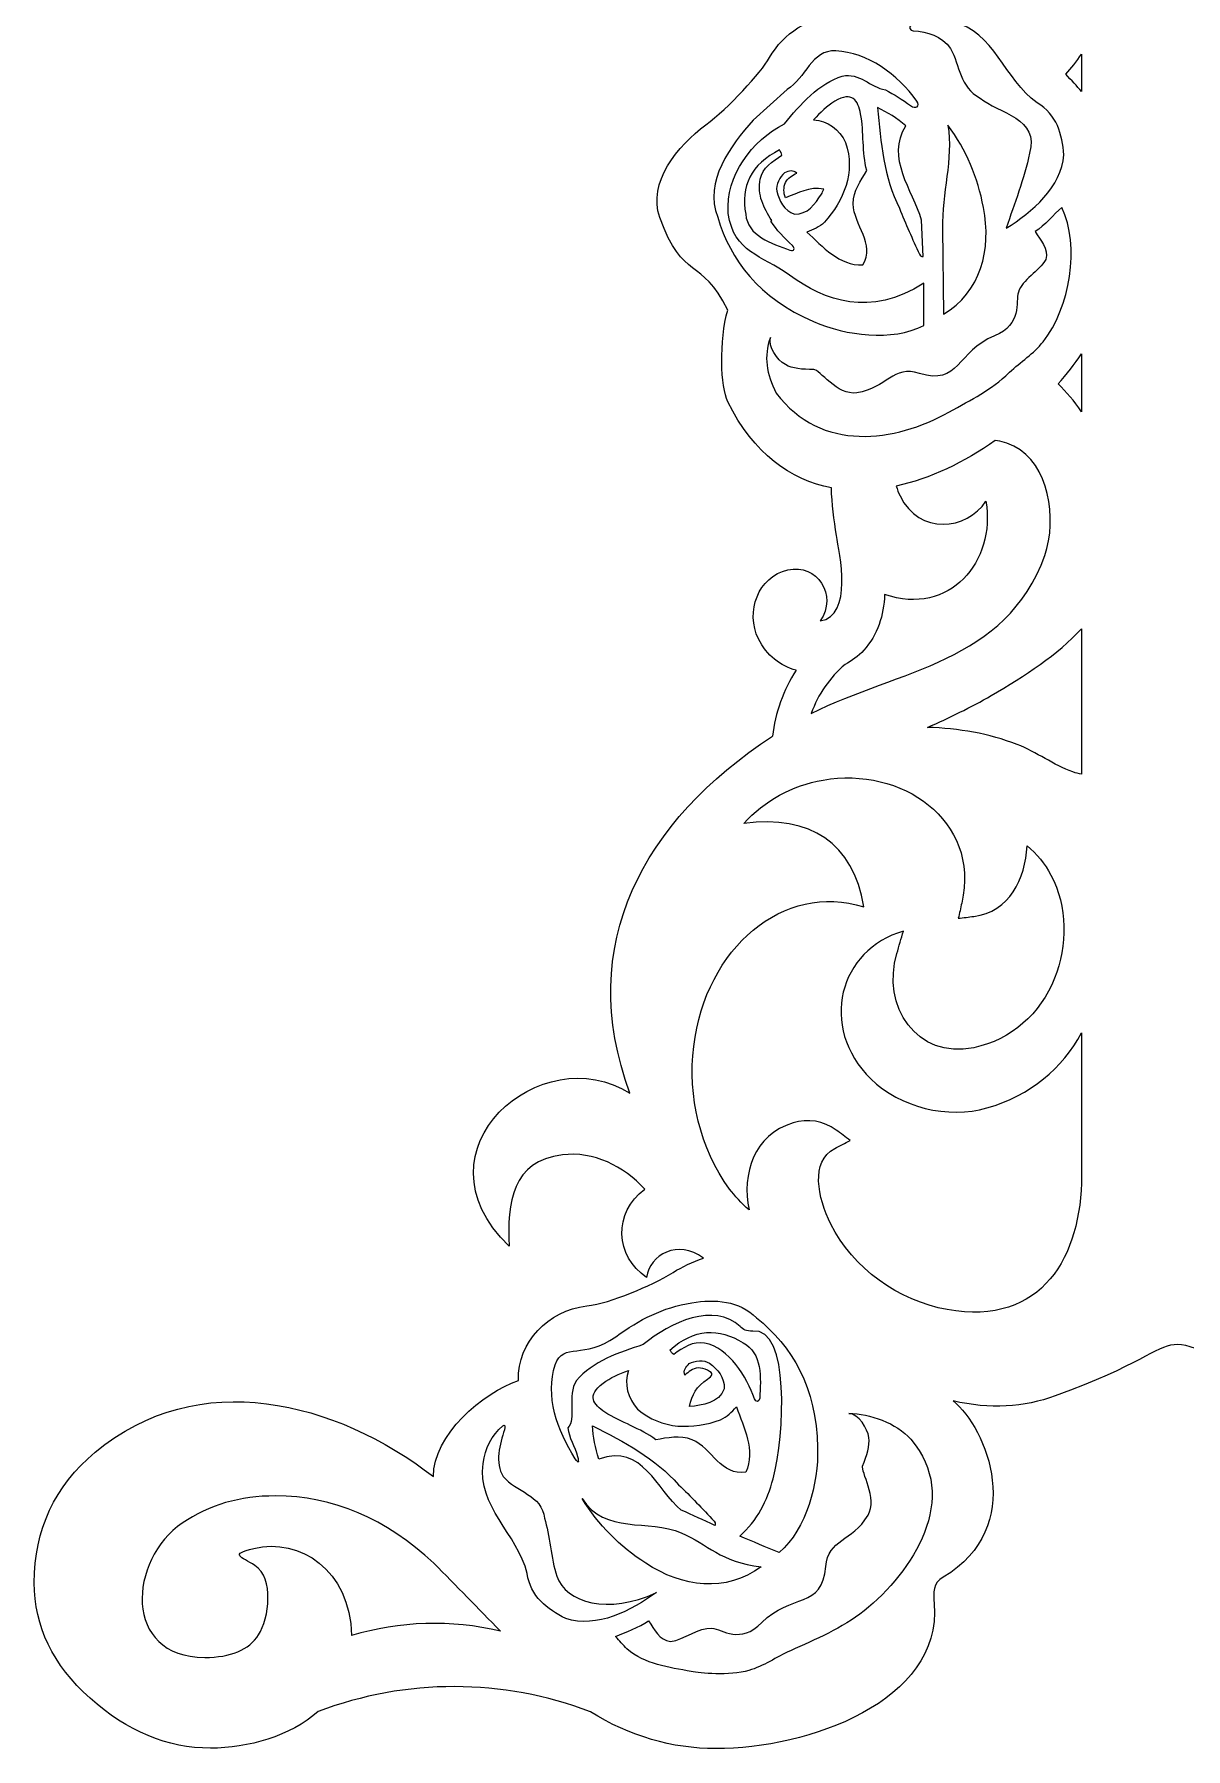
# Model space of a CAD drawing. Header units: millimetres. Extents: x 32 to 2906, y -191 to 651.
# Drawn here: x 2355.5 to 2630.6, y -109.4 to 300.3 of the extents above; entities that cross this region are included whole.
import ezdxf

# ---------------------------------------------------------------- set-up
doc = ezdxf.new("R2010")
doc.units = ezdxf.units.MM
doc.header["$MEASUREMENT"] = 0

msp = doc.modelspace()

# ---------------------------------------------------------------- linework, layer by layer
for centre, radius, start, end in [((2568.76, 128.31), 37.14, 147.2893, 173.3678), ((2566.85, 128.96), 27.27, 130.3429, 160.5447), ((2451.06, -148.32), 68.91, 76.7447, 106.6697), ((2455.75, -185.71), 91.2, 69.0389, 110.8139)]:
    msp.add_arc(centre, radius, start, end)
at = {"lineweight": 9}
for points, knots in [([(2537.51, 148.38), (2533.81, 149.37), (2530.49, 151.81), (2528.51, 155.87), (2528.51, 155.87), (2525.36, 162.33), (2528.42, 170.74), (2535.55, 172.36), (2535.55, 172.36), (2542.47, 173.95), (2547.52, 166.28), (2543.25, 160.15), (2543.25, 160.15), (2551.23, 161.33), (2547.83, 176.32), (2547.16, 180.56), (2547.16, 180.56), (2546.58, 184.23), (2546, 188.15), (2545.97, 191.96), (2545.97, 191.96), (2536.19, 193.79), (2527.37, 200.06), (2521.17, 212.54), (2521.17, 212.54), (2519.49, 215.93), (2519.06, 227.18), (2521.2, 234.43), (2521.2, 234.43), (2514.87, 247.31), (2510.48, 241.11), (2504.94, 256.58), (2504.94, 256.58), (2501.97, 264.84), (2509.22, 273.72), (2515.94, 278.69), (2515.94, 278.69), (2521.3, 282.65), (2529.1, 291.11), (2531.16, 294.76), (2531.16, 294.76), (2534.55, 300.75), (2540.58, 304.47), (2546.96, 304.54), (2546.96, 304.54), (2546.54, 306.43), (2546.24, 308.43), (2546.08, 310.54), (2546.08, 310.54), (2545.67, 315.31), (2546.41, 320.43), (2547.16, 325.15), (2547.16, 325.15), (2547.83, 329.38), (2551.23, 344.38), (2543.25, 345.56), (2543.25, 345.56), (2547.52, 339.42), (2542.47, 331.76), (2535.55, 333.34), (2535.55, 333.34), (2528.42, 334.97), (2525.36, 343.37), (2528.51, 349.84), (2528.51, 349.84), (2530.54, 353.99), (2533.95, 356.44), (2537.75, 357.39)], [0.69945344, 0.69945344, 0.69945344, 0.69945344, 0.70165746, 0.70165746, 0.70165746, 0.70165746, 0.70718232, 0.70718232, 0.70718232, 0.70718232, 0.71270718, 0.71270718, 0.71270718, 0.71270718, 0.71823204, 0.71823204, 0.71823204, 0.71823204, 0.72375691, 0.72375691, 0.72375691, 0.72375691, 0.72928177, 0.72928177, 0.72928177, 0.72928177, 0.73480663, 0.73480663, 0.73480663, 0.73480663, 0.74033149, 0.74033149, 0.74033149, 0.74033149, 0.74585635, 0.74585635, 0.74585635, 0.74585635, 0.75138122, 0.75138122, 0.75138122, 0.75138122, 0.75690608, 0.75690608, 0.75690608, 0.75690608, 0.76243094, 0.76243094, 0.76243094, 0.76243094, 0.7679558, 0.7679558, 0.7679558, 0.7679558, 0.77348066, 0.77348066, 0.77348066, 0.77348066, 0.77900552, 0.77900552, 0.77900552, 0.77900552, 0.78453039, 0.78453039, 0.78453039, 0.78453039, 0.78678195, 0.78678195, 0.78678195, 0.78678195]), ([(2565.01, 302.45), (2567.95, 303.97), (2571.54, 304.35), (2575, 303.35), (2575, 303.35), (2584.84, 300.93), (2587.27, 289.61), (2595.1, 283.94), (2595.1, 283.94), (2599.81, 281.17), (2601.15, 276.36), (2601.46, 271.52), (2601.46, 271.52), (2601, 263.85), (2593.87, 257.84), (2587.74, 253.99), (2587.74, 253.99), (2589.65, 259.92), (2592.01, 265.76), (2593.29, 271.97), (2593.29, 271.97), (2595.89, 280.12), (2585.79, 281.56), (2581.47, 285.08), (2581.47, 285.08), (2576.58, 287.67), (2576.66, 292.89), (2574.43, 296.93), (2574.43, 296.93), (2572.27, 300), (2568.89, 300.98), (2565.49, 301.19), (2565.49, 301.19), (2564.68, 301.24), (2564.34, 302.1), (2565.01, 302.45)], [0, 0, 0, 0, 0.1, 0.1, 0.1, 0.1, 0.2, 0.2, 0.2, 0.2, 0.3, 0.3, 0.3, 0.3, 0.4, 0.4, 0.4, 0.4, 0.5, 0.5, 0.5, 0.5, 0.6, 0.6, 0.6, 0.6, 0.7, 0.7, 0.7, 0.7, 0.8, 0.8, 0.8, 0.8, 1, 1, 1, 1]), ([(2518.78, 256.63), (2515.35, 265.17), (2521.92, 273.78), (2527.22, 279.8), (2527.22, 279.8), (2527.22, 279.8), (2535.37, 287.16), (2535.37, 287.16), (2535.37, 287.16), (2539.81, 289.81), (2541.17, 296.65), (2546.98, 296.4), (2546.98, 296.4), (2554.65, 295.92), (2561.77, 290.86), (2566.34, 284.37), (2566.34, 284.37), (2567.23, 283.12), (2566.15, 282.37), (2564.84, 283.31), (2564.84, 283.31), (2562.9, 284.69), (2560.92, 286), (2558.85, 287.05), (2558.85, 287.05), (2555.23, 287.73), (2552.61, 291.19), (2548.55, 290.37), (2548.55, 290.37), (2543.03, 288.65), (2538.44, 283.51), (2534.73, 278.96), (2534.73, 278.96), (2526.86, 274.85), (2520.67, 266.66), (2521.29, 257.53), (2521.29, 257.53), (2522.7, 248.04), (2529.17, 247.7), (2535.91, 242.81), (2535.91, 242.81), (2544.42, 236.62), (2555.16, 232.62), (2568, 240.83), (2568, 240.83), (2568, 240.83), (2568.04, 230.78), (2568.04, 230.78), (2568.04, 230.78), (2560.36, 226.84), (2549.48, 228.32), (2541.69, 231.69), (2541.69, 231.69), (2528.56, 237.37), (2521.82, 246.36), (2518.78, 256.63)], [0, 0, 0, 0, 0.066667, 0.066667, 0.066667, 0.066667, 0.133333, 0.133333, 0.133333, 0.133333, 0.2, 0.2, 0.2, 0.2, 0.266667, 0.266667, 0.266667, 0.266667, 0.333333, 0.333333, 0.333333, 0.333333, 0.4, 0.4, 0.4, 0.4, 0.466667, 0.466667, 0.466667, 0.466667, 0.533333, 0.533333, 0.533333, 0.533333, 0.6, 0.6, 0.6, 0.6, 0.666667, 0.666667, 0.666667, 0.666667, 0.733333, 0.733333, 0.733333, 0.733333, 0.8, 0.8, 0.8, 0.8, 0.866667, 0.866667, 0.866667, 0.866667, 1, 1, 1, 1]), ([(2605.71, 286.64), (2605.71, 286.64), (2605.71, 295.6), (2605.71, 295.6), (2605.71, 295.6), (2604.51, 293.79), (2603.24, 292.21), (2601.93, 290.8), (2601.93, 290.8), (2603.32, 289.36), (2604.59, 287.99), (2605.71, 286.64)], [0, 0, 0, 0, 0.25, 0.25, 0.25, 0.25, 0.5, 0.5, 0.5, 0.5, 1, 1, 1, 1]), ([(2553.44, 245.21), (2547.82, 245.01), (2543.85, 249.59), (2540.06, 253.09), (2540.06, 253.09), (2541.58, 253.67), (2543.04, 254.21), (2544.28, 255.43), (2544.28, 255.43), (2548.88, 260.48), (2551.76, 267.37), (2549.33, 274.45), (2549.33, 274.45), (2547.87, 277.61), (2544.99, 279.66), (2541.69, 279.93), (2541.69, 279.93), (2543.26, 281.59), (2544.91, 283.25), (2546.75, 284.34), (2546.75, 284.34), (2550.95, 286.83), (2552.3, 284.55), (2552.92, 281.32), (2552.92, 281.32), (2553.75, 276.95), (2553.24, 272.08), (2554.39, 267.79), (2554.39, 267.79), (2552.98, 265.32), (2551.18, 263.01), (2551.16, 259.84), (2551.16, 259.84), (2551.25, 254.7), (2556.56, 250.26), (2553.44, 245.21)], [0, 0, 0, 0, 0.1, 0.1, 0.1, 0.1, 0.2, 0.2, 0.2, 0.2, 0.3, 0.3, 0.3, 0.3, 0.4, 0.4, 0.4, 0.4, 0.5, 0.5, 0.5, 0.5, 0.6, 0.6, 0.6, 0.6, 0.7, 0.7, 0.7, 0.7, 0.8, 0.8, 0.8, 0.8, 1, 1, 1, 1]), ([(2567.5, 255.94), (2567.5, 255.94), (2567.85, 247.22), (2567.85, 247.22), (2567.85, 247.22), (2567.85, 247.22), (2567.3, 247.1), (2567, 247.76), (2567, 247.76), (2565.33, 251.4), (2563.64, 255.06), (2562.2, 258.77), (2562.2, 258.77), (2558.52, 266.06), (2557.68, 274.53), (2556.98, 282.85), (2556.98, 282.85), (2559.35, 281.67), (2561.6, 280.27), (2563.71, 278.47), (2563.71, 278.47), (2558.96, 270.74), (2565.33, 263.1), (2567.5, 255.94)], [0, 0, 0, 0, 0.142857, 0.142857, 0.142857, 0.142857, 0.285714, 0.285714, 0.285714, 0.285714, 0.428571, 0.428571, 0.428571, 0.428571, 0.571429, 0.571429, 0.571429, 0.571429, 0.714286, 0.714286, 0.714286, 0.714286, 1, 1, 1, 1]), ([(2572.47, 253.88), (2572.3, 262.37), (2575.09, 270.42), (2573.8, 278.64), (2573.8, 278.64), (2578.1, 272.66), (2580.98, 266.11), (2582.25, 258.97), (2582.25, 258.97), (2584.31, 248.82), (2581.59, 238.75), (2572.75, 233.42), (2572.75, 233.42), (2572.75, 233.42), (2572.47, 253.88), (2572.47, 253.88)], [0, 0, 0, 0, 0.2, 0.2, 0.2, 0.2, 0.4, 0.4, 0.4, 0.4, 0.6, 0.6, 0.6, 0.6, 1, 1, 1, 1]), ([(2531.69, 255.87), (2531.69, 255.87), (2531.51, 255.69), (2531.51, 255.69), (2531.51, 255.69), (2532.77, 253.57), (2534.71, 251.65), (2536.64, 249.84), (2536.64, 249.84), (2537.37, 249.16), (2537.03, 248.45), (2536.04, 248.77), (2536.04, 248.77), (2531.54, 250.24), (2525.88, 252.27), (2525.47, 257.34), (2525.47, 257.34), (2524.24, 263.89), (2526.69, 269.36), (2533.58, 272.7), (2533.58, 272.7), (2533.76, 272.25), (2534.08, 271.92), (2534.13, 271.43), (2534.13, 271.43), (2531.96, 270.11), (2529.43, 268.35), (2528.96, 265.73), (2528.96, 265.73), (2528.15, 262.04), (2529.78, 258.78), (2531.69, 255.87)], [0, 0, 0, 0, 0.111111, 0.111111, 0.111111, 0.111111, 0.222222, 0.222222, 0.222222, 0.222222, 0.333333, 0.333333, 0.333333, 0.333333, 0.444444, 0.444444, 0.444444, 0.444444, 0.555556, 0.555556, 0.555556, 0.555556, 0.666667, 0.666667, 0.666667, 0.666667, 0.777778, 0.777778, 0.777778, 0.777778, 1, 1, 1, 1]), ([(2532.89, 262.82), (2532.57, 264.4), (2533.69, 266.29), (2534.75, 267.24), (2534.75, 267.24), (2535.81, 267.71), (2536.84, 267.96), (2537.7, 267.18), (2537.7, 267.18), (2536.68, 266.63), (2535.52, 266.03), (2534.95, 264.93), (2534.95, 264.93), (2534.51, 263.78), (2534.44, 262.44), (2534.99, 261.27), (2534.99, 261.27), (2538.01, 262.35), (2540.63, 264.02), (2544.16, 263.34), (2544.16, 263.34), (2543.94, 262.94), (2543.77, 262.5), (2543.55, 262.1), (2543.55, 262.1), (2542.05, 259.82), (2540.2, 257.19), (2537.16, 257.37), (2537.16, 257.37), (2534.61, 258.2), (2533.45, 260.66), (2532.89, 262.82)], [0, 0, 0, 0, 0.111111, 0.111111, 0.111111, 0.111111, 0.222222, 0.222222, 0.222222, 0.222222, 0.333333, 0.333333, 0.333333, 0.333333, 0.444444, 0.444444, 0.444444, 0.444444, 0.555556, 0.555556, 0.555556, 0.555556, 0.666667, 0.666667, 0.666667, 0.666667, 0.777778, 0.777778, 0.777778, 0.777778, 1, 1, 1, 1]), ([(2573.99, 210.04), (2561.19, 202.86), (2543.45, 200.32), (2532.78, 214.6), (2532.78, 214.6), (2530.44, 219.21), (2529.66, 223.31), (2531.41, 227.91), (2531.41, 227.91), (2530.75, 225.78), (2533, 222.48), (2534.95, 221.39), (2534.95, 221.39), (2536.63, 220.44), (2538.98, 220.23), (2541.73, 220.23), (2541.73, 220.23), (2543.02, 220.23), (2547.41, 213.97), (2551.98, 214.66), (2551.98, 214.66), (2559.3, 215.76), (2560.62, 221.34), (2566.97, 219.3), (2566.97, 219.3), (2576.46, 216.25), (2575.92, 224.61), (2584.91, 228.29), (2584.91, 228.29), (2591.64, 231.05), (2589.84, 236.3), (2590.61, 238.75), (2590.61, 238.75), (2591.52, 241.63), (2595.59, 243.74), (2597.14, 246.54), (2597.14, 246.54), (2597.97, 249.15), (2595.85, 251.13), (2594.63, 253.18), (2594.63, 253.18), (2596.93, 254.63), (2599.09, 257.29), (2601, 258.98), (2601, 258.98), (2605.39, 249.68), (2602.95, 235.01), (2596.53, 226.87), (2596.53, 226.87), (2594.27, 224.01), (2591.14, 222.06), (2588.51, 219.56), (2588.51, 219.56), (2583.79, 215.06), (2579.74, 213.27), (2573.99, 210.04)], [0, 0, 0, 0, 0.066667, 0.066667, 0.066667, 0.066667, 0.133333, 0.133333, 0.133333, 0.133333, 0.2, 0.2, 0.2, 0.2, 0.266667, 0.266667, 0.266667, 0.266667, 0.333333, 0.333333, 0.333333, 0.333333, 0.4, 0.4, 0.4, 0.4, 0.466667, 0.466667, 0.466667, 0.466667, 0.533333, 0.533333, 0.533333, 0.533333, 0.6, 0.6, 0.6, 0.6, 0.666667, 0.666667, 0.666667, 0.666667, 0.733333, 0.733333, 0.733333, 0.733333, 0.8, 0.8, 0.8, 0.8, 0.866667, 0.866667, 0.866667, 0.866667, 1, 1, 1, 1]), ([(2605.71, 210.12), (2605.71, 210.12), (2605.71, 223.95), (2605.71, 223.95), (2605.71, 223.95), (2604.03, 221.5), (2602.15, 219.09), (2600.12, 216.77), (2600.12, 216.77), (2602.05, 214.9), (2603.96, 212.75), (2605.71, 210.12)], [0, 0, 0, 0, 0.25, 0.25, 0.25, 0.25, 0.5, 0.5, 0.5, 0.5, 1, 1, 1, 1]), ([(2541.14, 138.04), (2562.13, 148.59), (2587.59, 150.04), (2596.95, 175.79), (2596.95, 175.79), (2599.92, 184.59), (2598.01, 197.73), (2589.52, 201.91), (2589.52, 201.91), (2588.05, 202.64), (2586.58, 203.07), (2585.1, 203.26), (2585.1, 203.26), (2577.68, 198.03), (2569.53, 194.12), (2561.45, 192.37), (2561.45, 192.37), (2561.69, 191.55), (2561.99, 190.77), (2562.34, 190.04), (2562.34, 190.04), (2566.89, 180.68), (2578.35, 181.74), (2582.87, 188.77), (2582.87, 188.77), (2585.26, 174.38), (2574.28, 161.13), (2558.64, 166.48), (2558.64, 166.48), (2558.46, 161.5), (2557.04, 156.8), (2553.67, 153.14), (2553.67, 153.14), (2552.38, 151.74), (2550.85, 150.6), (2549.2, 149.74)], [1.65230861, 1.65230861, 1.65230861, 1.65230861, 1.65745856, 1.65745856, 1.65745856, 1.65745856, 1.66298343, 1.66298343, 1.66298343, 1.66298343, 1.66850829, 1.66850829, 1.66850829, 1.66850829, 1.67403315, 1.67403315, 1.67403315, 1.67403315, 1.67955801, 1.67955801, 1.67955801, 1.67955801, 1.68508287, 1.68508287, 1.68508287, 1.68508287, 1.69060773, 1.69060773, 1.69060773, 1.69060773, 1.6961326, 1.6961326, 1.6961326, 1.6961326, 1.69717557, 1.69717557, 1.69717557, 1.69717557]), ([(2605.71, 123.57), (2605.71, 123.57), (2605.71, 158.26), (2605.71, 158.26), (2605.71, 158.26), (2600.02, 152.09), (2592.22, 147.07), (2584.13, 142.32), (2584.13, 142.32), (2579.3, 139.49), (2574.13, 136.99), (2568.91, 134.71), (2568.91, 134.71), (2576.31, 134.46), (2583.65, 133.24), (2590.34, 130.62), (2590.34, 130.62), (2594.97, 128.79), (2599.03, 125.75), (2603.64, 124.06), (2603.64, 124.06), (2604.37, 123.79), (2605.06, 123.63), (2605.71, 123.57)], [0, 0, 0, 0, 0.142857, 0.142857, 0.142857, 0.142857, 0.285714, 0.285714, 0.285714, 0.285714, 0.428571, 0.428571, 0.428571, 0.428571, 0.571429, 0.571429, 0.571429, 0.571429, 0.714286, 0.714286, 0.714286, 0.714286, 1, 1, 1, 1]), ([(2423.34, -100.46), (2416.58, -106.37), (2406.58, -109.23), (2397.59, -109.22), (2397.59, -109.22), (2387.29, -109.21), (2377.69, -105.23), (2368.8, -97.27), (2368.8, -97.27), (2359.93, -89.3), (2355.48, -80.12), (2355.49, -69.71), (2355.49, -69.71), (2355.51, -56.99), (2360.36, -46.59), (2370.03, -38.5), (2370.03, -38.5), (2394.73, -17.87), (2427.53, -26.3), (2450.88, -44.34), (2450.88, -44.34), (2450.67, -34.51), (2462.71, -24.16), (2471.14, -21.37), (2471.14, -21.37), (2470.98, -12.01), (2478.21, -4.73), (2487.49, -3.55), (2487.49, -3.55), (2493.46, -2.79), (2502.61, 1.13), (2508.11, 4.48), (2508.11, 4.48), (2510.26, 5.79), (2512.76, 7), (2515.37, 7.91), (2515.37, 7.91), (2509.25, 12.4), (2502.56, 8.77), (2501.77, 3.29), (2501.77, 3.29), (2494.29, 8.15), (2493.76, 18.95), (2501.34, 24.34), (2501.34, 24.34), (2496.33, 29.89), (2489.08, 33.45), (2481.67, 32.57), (2481.67, 32.57), (2469.67, 31.15), (2468.43, 21.09), (2468.92, 10.73), (2468.92, 10.73), (2445.04, 33.93), (2476.91, 60.7), (2497.8, 47.27), (2497.8, 47.27), (2484.7, 82.96), (2500.96, 112.3), (2531.87, 132.6)], [1.57135385, 1.57135385, 1.57135385, 1.57135385, 1.57458564, 1.57458564, 1.57458564, 1.57458564, 1.5801105, 1.5801105, 1.5801105, 1.5801105, 1.58563536, 1.58563536, 1.58563536, 1.58563536, 1.59116022, 1.59116022, 1.59116022, 1.59116022, 1.59668508, 1.59668508, 1.59668508, 1.59668508, 1.60220994, 1.60220994, 1.60220994, 1.60220994, 1.60773481, 1.60773481, 1.60773481, 1.60773481, 1.61325967, 1.61325967, 1.61325967, 1.61325967, 1.61878453, 1.61878453, 1.61878453, 1.61878453, 1.62430939, 1.62430939, 1.62430939, 1.62430939, 1.62983425, 1.62983425, 1.62983425, 1.62983425, 1.63535912, 1.63535912, 1.63535912, 1.63535912, 1.64088398, 1.64088398, 1.64088398, 1.64088398, 1.64640884, 1.64640884, 1.64640884, 1.64640884, 1.65166961, 1.65166961, 1.65166961, 1.65166961]), ([(2605.71, 27.56), (2605.71, 38.95), (2605.71, 50.35), (2605.71, 61.74), (2605.71, 61.74), (2601.13, 53.2), (2593.53, 46.81), (2583.12, 43.77), (2583.12, 43.77), (2573.85, 41.06), (2562.28, 43.88), (2555.38, 50.69), (2555.38, 50.69), (2542.74, 63.16), (2547.85, 81.68), (2563.15, 86.01), (2563.15, 86.01), (2562.63, 84.24), (2562.11, 82.46), (2561.58, 80.68), (2561.58, 80.68), (2557.91, 68.22), (2566.26, 55.27), (2579.95, 58.17), (2579.95, 58.17), (2589.01, 60.08), (2595.84, 66.26), (2599.26, 74.78), (2599.26, 74.78), (2602.38, 82.56), (2602.41, 91.95), (2598.41, 99.43), (2598.41, 99.43), (2596.95, 102.16), (2595.03, 104.5), (2592.69, 106.39), (2592.69, 106.39), (2592.29, 98.58), (2588.51, 90.61), (2579.98, 89.55), (2579.98, 89.55), (2578.74, 89.4), (2577.5, 89.24), (2576.27, 89.09), (2576.27, 89.09), (2576.54, 90.3), (2576.81, 91.52), (2577.09, 92.73), (2577.09, 92.73), (2581.58, 112.71), (2562.54, 125.41), (2543.95, 122.13), (2543.95, 122.13), (2536.57, 120.82), (2529.94, 117.2), (2525.04, 111.75), (2525.04, 111.75), (2540.97, 113.8), (2551.15, 107.16), (2553.69, 91.82), (2553.69, 91.82), (2534.52, 97.87), (2515.9, 82.07), (2513.05, 58.49), (2513.05, 58.49), (2511.6, 46.49), (2514.53, 34.22), (2521.56, 24.35), (2521.56, 24.35), (2522.86, 22.83), (2524.47, 20.96), (2526.26, 19.42), (2526.26, 19.42), (2524.49, 28.05), (2527.41, 37.34), (2536.78, 40.22), (2536.78, 40.22), (2540.33, 41.29), (2544.05, 40.7), (2547.05, 38.49), (2547.05, 38.49), (2548.18, 37.67), (2549.3, 36.84), (2550.43, 36.01), (2550.43, 36.01), (2549.19, 35.36), (2547.96, 34.71), (2546.73, 34.05), (2546.73, 34.05), (2540.89, 30.96), (2542.64, 22.37), (2545.8, 15.99), (2545.8, 15.99), (2550.99, 5.49), (2562.11, -2.38), (2573.58, -4.42), (2573.58, -4.42), (2596.44, -8.5), (2605.71, 8.52), (2605.71, 27.56)], [0, 0, 0, 0, 0.038462, 0.038462, 0.038462, 0.038462, 0.076923, 0.076923, 0.076923, 0.076923, 0.115385, 0.115385, 0.115385, 0.115385, 0.153846, 0.153846, 0.153846, 0.153846, 0.192308, 0.192308, 0.192308, 0.192308, 0.230769, 0.230769, 0.230769, 0.230769, 0.269231, 0.269231, 0.269231, 0.269231, 0.307692, 0.307692, 0.307692, 0.307692, 0.346154, 0.346154, 0.346154, 0.346154, 0.384615, 0.384615, 0.384615, 0.384615, 0.423077, 0.423077, 0.423077, 0.423077, 0.461538, 0.461538, 0.461538, 0.461538, 0.5, 0.5, 0.5, 0.5, 0.538462, 0.538462, 0.538462, 0.538462, 0.576923, 0.576923, 0.576923, 0.576923, 0.615385, 0.615385, 0.615385, 0.615385, 0.653846, 0.653846, 0.653846, 0.653846, 0.692308, 0.692308, 0.692308, 0.692308, 0.730769, 0.730769, 0.730769, 0.730769, 0.769231, 0.769231, 0.769231, 0.769231, 0.807692, 0.807692, 0.807692, 0.807692, 0.846154, 0.846154, 0.846154, 0.846154, 0.884615, 0.884615, 0.884615, 0.884615, 0.923077, 0.923077, 0.923077, 0.923077, 1, 1, 1, 1]), ([(2528.05, -6.37), (2523.87, -2.28), (2518.16, -1.85), (2512.6, -2.78), (2512.6, -2.78), (2505.47, -3.97), (2500.22, -6.74), (2494.43, -10.9), (2494.43, -10.9), (2486.8, -16.39), (2481.95, -12.06), (2479.97, -17.61), (2479.97, -17.61), (2477.48, -24.98), (2480.42, -33.27), (2484.75, -40.04), (2484.75, -40.04), (2485.58, -41.35), (2485.66, -41.07), (2485.28, -39.49), (2485.28, -39.49), (2484.73, -37.15), (2483.15, -34.98), (2482.96, -32.64), (2482.96, -32.64), (2485.14, -30.74), (2482.69, -24.87), (2485.02, -21.39), (2485.02, -21.39), (2488.75, -16.87), (2495.33, -14.53), (2501, -12.79), (2501, -12.79), (2507.49, -7.31), (2517.99, -2.73), (2524.13, -8.42), (2524.13, -8.42), (2524.92, -9.15), (2525.54, -9.69), (2527.13, -9.54), (2527.13, -9.54), (2536.12, -8.69), (2534.77, -34.23), (2532.01, -44.84), (2532.01, -44.84), (2530.64, -50.06), (2528.22, -54.85), (2524.03, -58.57), (2524.03, -58.57), (2527.17, -59.87), (2530.3, -61.16), (2533.44, -62.46), (2533.44, -62.46), (2540.07, -56.76), (2542.84, -45.99), (2542.66, -37.4), (2542.66, -37.4), (2542.36, -22.91), (2536.51, -13.15), (2528.05, -6.37)], [0, 0, 0, 0, 0.0625, 0.0625, 0.0625, 0.0625, 0.125, 0.125, 0.125, 0.125, 0.1875, 0.1875, 0.1875, 0.1875, 0.25, 0.25, 0.25, 0.25, 0.3125, 0.3125, 0.3125, 0.3125, 0.375, 0.375, 0.375, 0.375, 0.4375, 0.4375, 0.4375, 0.4375, 0.5, 0.5, 0.5, 0.5, 0.5625, 0.5625, 0.5625, 0.5625, 0.625, 0.625, 0.625, 0.625, 0.6875, 0.6875, 0.6875, 0.6875, 0.75, 0.75, 0.75, 0.75, 0.8125, 0.8125, 0.8125, 0.8125, 0.875, 0.875, 0.875, 0.875, 1, 1, 1, 1]), ([(2772.83, -100.55), (2763.37, -106.39), (2753.38, -109.32), (2742.87, -109.33), (2742.87, -109.33), (2720.88, -109.35), (2688.84, -98.1), (2690.68, -74.73), (2690.68, -74.73), (2690.9, -71.88), (2691.02, -69.83), (2688.55, -68.36), (2688.55, -68.36), (2668.42, -56.37), (2678.15, -32.64), (2686.19, -26.22), (2686.19, -26.22), (2677.35, -28.32), (2669.34, -27.76), (2662.03, -25.05), (2662.03, -25.05), (2613.7, -7.15), (2640.05, -10.33), (2599.44, -25.04), (2599.44, -25.04), (2591.96, -27.75), (2583.78, -28.31), (2575.01, -26.22), (2575.01, -26.22), (2583.05, -32.64), (2592.78, -56.37), (2572.65, -68.36), (2572.65, -68.36), (2570.18, -69.83), (2570.3, -71.88), (2570.52, -74.73), (2570.52, -74.73), (2572.36, -98.1), (2540.32, -109.35), (2518.33, -109.33), (2518.33, -109.33), (2507.82, -109.32), (2497.83, -106.39), (2488.37, -100.55)], [1.46547552, 1.46547552, 1.46547552, 1.46547552, 1.46961326, 1.46961326, 1.46961326, 1.46961326, 1.47513812, 1.47513812, 1.47513812, 1.47513812, 1.48066298, 1.48066298, 1.48066298, 1.48066298, 1.48618785, 1.48618785, 1.48618785, 1.48618785, 1.49171271, 1.49171271, 1.49171271, 1.49171271, 1.49723757, 1.49723757, 1.49723757, 1.49723757, 1.50276243, 1.50276243, 1.50276243, 1.50276243, 1.50828729, 1.50828729, 1.50828729, 1.50828729, 1.51381215, 1.51381215, 1.51381215, 1.51381215, 1.51933702, 1.51933702, 1.51933702, 1.51933702, 1.52347502, 1.52347502, 1.52347502, 1.52347502]), ([(2527.58, -25.73), (2527.94, -26.66), (2528.74, -26.62), (2528.81, -25.56), (2528.81, -25.56), (2529.15, -20.79), (2529.41, -14.7), (2524.83, -12.38), (2524.83, -12.38), (2519.15, -8.72), (2513.08, -8.93), (2507.32, -14.11), (2507.32, -14.11), (2507.67, -14.46), (2507.85, -14.87), (2508.29, -15.11), (2508.29, -15.11), (2510.37, -13.57), (2512.99, -11.88), (2515.62, -12.44), (2515.62, -12.44), (2521.67, -13.49), (2525.61, -20.59), (2527.58, -25.73)], [0, 0, 0, 0, 0.142857, 0.142857, 0.142857, 0.142857, 0.285714, 0.285714, 0.285714, 0.285714, 0.428571, 0.428571, 0.428571, 0.428571, 0.571429, 0.571429, 0.571429, 0.571429, 0.714286, 0.714286, 0.714286, 0.714286, 1, 1, 1, 1]), ([(2516.84, -17.24), (2515.49, -16.33), (2513.29, -16.66), (2511.99, -17.29), (2511.99, -17.29), (2511.14, -18.1), (2510.51, -18.98), (2510.92, -20.08), (2510.92, -20.08), (2511.83, -19.34), (2512.82, -18.48), (2514.07, -18.36), (2514.07, -18.36), (2514.85, -18.38), (2515.65, -18.56), (2516.35, -18.93), (2516.35, -18.93), (2517.91, -19.75), (2517.55, -20.17), (2516.36, -21.01), (2516.36, -21.01), (2513.66, -22.9), (2512.64, -24.65), (2512.05, -27.61), (2512.05, -27.61), (2515.08, -27.24), (2519.15, -26.76), (2520.32, -23.33), (2520.32, -23.33), (2520.52, -20.62), (2518.65, -18.59), (2516.84, -17.24)], [0, 0, 0, 0, 0.111111, 0.111111, 0.111111, 0.111111, 0.222222, 0.222222, 0.222222, 0.222222, 0.333333, 0.333333, 0.333333, 0.333333, 0.444444, 0.444444, 0.444444, 0.444444, 0.555556, 0.555556, 0.555556, 0.555556, 0.666667, 0.666667, 0.666667, 0.666667, 0.777778, 0.777778, 0.777778, 0.777778, 1, 1, 1, 1]), ([(2525.49, -43.25), (2527.83, -38.05), (2525.06, -32.57), (2523.23, -27.69), (2523.23, -27.69), (2522.1, -28.88), (2521.03, -30.05), (2519.42, -30.75), (2519.42, -30.75), (2512.92, -33.13), (2505.36, -33.19), (2499.65, -28.2), (2499.65, -28.2), (2497.24, -25.63), (2496.42, -22.14), (2497.43, -18.94), (2497.43, -18.94), (2495.27, -19.79), (2493.09, -20.69), (2491.37, -22), (2491.37, -22), (2487.42, -24.99), (2489.05, -27.13), (2491.84, -28.94), (2491.84, -28.94), (2495.62, -31.39), (2500.38, -32.78), (2503.96, -35.5), (2503.96, -35.5), (2506.81, -35.12), (2509.67, -34.32), (2512.65, -35.51), (2512.65, -35.51), (2517.44, -37.57), (2519.56, -44.24), (2525.49, -43.25)], [0, 0, 0, 0, 0.1, 0.1, 0.1, 0.1, 0.2, 0.2, 0.2, 0.2, 0.3, 0.3, 0.3, 0.3, 0.4, 0.4, 0.4, 0.4, 0.5, 0.5, 0.5, 0.5, 0.6, 0.6, 0.6, 0.6, 0.7, 0.7, 0.7, 0.7, 0.8, 0.8, 0.8, 0.8, 1, 1, 1, 1]), ([(2467.4, -32.2), (2464.85, -34.37), (2463.12, -37.59), (2462.73, -41.22), (2462.73, -41.22), (2461.24, -51.38), (2470.93, -57.99), (2473.25, -67.49), (2473.25, -67.49), (2474.04, -72.97), (2478.04, -76.07), (2482.45, -78.21), (2482.45, -78.21), (2489.82, -80.71), (2498.19, -76.32), (2504.14, -72.05), (2504.14, -72.05), (2492.54, -77.38), (2482.52, -74.48), (2480.35, -68.11), (2480.35, -68.11), (2478.93, -63.94), (2478.6, -58.24), (2477.39, -54.27), (2477.39, -54.27), (2476.83, -48.69), (2470.46, -47.95), (2467.53, -44.32), (2467.53, -44.32), (2465.48, -41.12), (2466.71, -36.43), (2467.82, -33.16), (2467.82, -33.16), (2468.08, -32.39), (2467.98, -31.7), (2467.4, -32.2)], [0, 0, 0, 0, 0.1, 0.1, 0.1, 0.1, 0.2, 0.2, 0.2, 0.2, 0.3, 0.3, 0.3, 0.3, 0.4, 0.4, 0.4, 0.4, 0.5, 0.5, 0.5, 0.5, 0.6, 0.6, 0.6, 0.6, 0.7, 0.7, 0.7, 0.7, 0.8, 0.8, 0.8, 0.8, 1, 1, 1, 1]), ([(2510.06, -52.32), (2512.74, -53.54), (2515.42, -54.76), (2518.1, -55.99), (2518.1, -55.99), (2518.1, -55.99), (2518.42, -55.52), (2517.92, -54.99), (2517.92, -54.99), (2515.14, -52.02), (2512.36, -49.04), (2509.43, -46.27), (2509.43, -46.27), (2504, -40.03), (2496.38, -36), (2488.85, -32.16), (2488.85, -32.16), (2489.04, -34.84), (2489.5, -37.48), (2490.38, -40.15), (2490.38, -40.15), (2500.88, -36.3), (2504.17, -47.55), (2510.06, -52.32)], [0, 0, 0, 0, 0.142857, 0.142857, 0.142857, 0.142857, 0.285714, 0.285714, 0.285714, 0.285714, 0.428571, 0.428571, 0.428571, 0.428571, 0.571429, 0.571429, 0.571429, 0.571429, 0.714286, 0.714286, 0.714286, 0.714286, 1, 1, 1, 1]), ([(2553.74, -76.41), (2565.37, -67.16), (2576.96, -49.3), (2564.89, -35.41), (2564.89, -35.41), (2561.46, -31.46), (2555.12, -29.32), (2550.14, -29.21), (2550.14, -29.21), (2552.39, -29.4), (2554.62, -32.78), (2554.91, -35.02), (2554.91, -35.02), (2555.15, -36.95), (2554.45, -39.24), (2553.4, -41.82), (2553.4, -41.82), (2552.91, -43.03), (2557.09, -49.54), (2554.7, -53.56), (2554.7, -53.56), (2550.87, -60.01), (2545.13, -59.11), (2544.61, -65.84), (2544.61, -65.84), (2543.84, -75.91), (2536.21, -72.2), (2529.32, -79.22), (2529.32, -79.22), (2524.16, -84.48), (2519.93, -80.78), (2517.34, -80.57), (2517.34, -80.57), (2514.28, -80.32), (2510.75, -83.33), (2507.53, -83.72), (2507.53, -83.72), (2504.76, -83.49), (2503.72, -80.75), (2502.27, -78.81), (2502.27, -78.81), (2500.03, -80.42), (2496.7, -81.43), (2494.39, -82.57), (2494.39, -82.57), (2495.29, -83.55), (2496.19, -84.54), (2497.09, -85.52), (2497.09, -85.52), (2501.41, -89.18), (2507.09, -89.91), (2512.45, -90.89), (2512.45, -90.89), (2514.52, -91.26), (2521.49, -92.02), (2526.21, -90.66), (2526.21, -90.66), (2529.75, -89.64), (2532.78, -87.45), (2536.13, -85.94), (2536.13, -85.94), (2542.16, -83.24), (2548.51, -80.57), (2553.74, -76.41)], [0, 0, 0, 0, 0.058824, 0.058824, 0.058824, 0.058824, 0.117647, 0.117647, 0.117647, 0.117647, 0.176471, 0.176471, 0.176471, 0.176471, 0.235294, 0.235294, 0.235294, 0.235294, 0.294118, 0.294118, 0.294118, 0.294118, 0.352941, 0.352941, 0.352941, 0.352941, 0.411765, 0.411765, 0.411765, 0.411765, 0.470588, 0.470588, 0.470588, 0.470588, 0.529412, 0.529412, 0.529412, 0.529412, 0.588235, 0.588235, 0.588235, 0.588235, 0.647059, 0.647059, 0.647059, 0.647059, 0.705882, 0.705882, 0.705882, 0.705882, 0.764706, 0.764706, 0.764706, 0.764706, 0.823529, 0.823529, 0.823529, 0.823529, 0.882353, 0.882353, 0.882353, 0.882353, 1, 1, 1, 1]), ([(2466.86, -81.24), (2461.57, -75.84), (2456.27, -70.43), (2450.98, -65.03), (2450.98, -65.03), (2439.45, -54.32), (2426.82, -48.96), (2413.08, -48.94), (2413.08, -48.94), (2404.66, -48.93), (2397.25, -51.09), (2390.85, -55.43), (2390.85, -55.43), (2378.03, -64.09), (2376.41, -87.51), (2396.2, -87.54), (2396.2, -87.54), (2402.44, -87.54), (2406.73, -85.74), (2409.08, -82.13), (2409.08, -82.13), (2411.63, -78.19), (2412.79, -68.55), (2408.21, -65.57), (2408.21, -65.57), (2404.93, -63.44), (2401.96, -62.92), (2407.94, -61.49), (2407.94, -61.49), (2418.96, -58.85), (2430.86, -66.56), (2431.29, -82.3)], [1.5272606, 1.5272606, 1.5272606, 1.5272606, 1.53038674, 1.53038674, 1.53038674, 1.53038674, 1.5359116, 1.5359116, 1.5359116, 1.5359116, 1.54143646, 1.54143646, 1.54143646, 1.54143646, 1.54696133, 1.54696133, 1.54696133, 1.54696133, 1.55248619, 1.55248619, 1.55248619, 1.55248619, 1.55801105, 1.55801105, 1.55801105, 1.55801105, 1.56353591, 1.56353591, 1.56353591, 1.56353591, 1.56895591, 1.56895591, 1.56895591, 1.56895591]), ([(2510.08, -57.77), (2502.18, -54.39), (2491.87, -58.21), (2486.36, -49.55), (2486.36, -49.55), (2490.32, -55.86), (2495.37, -61.07), (2501.57, -64.99), (2501.57, -64.99), (2510.3, -70.81), (2520.78, -72.11), (2529.16, -65.87), (2529.16, -65.87), (2519.4, -64.74), (2516.43, -60.49), (2510.08, -57.77)], [0, 0, 0, 0, 0.2, 0.2, 0.2, 0.2, 0.4, 0.4, 0.4, 0.4, 0.6, 0.6, 0.6, 0.6, 1, 1, 1, 1])]:
    msp.add_open_spline(points, degree=3, knots=knots, dxfattribs=at)

doc.saveas('drawing.dxf')
